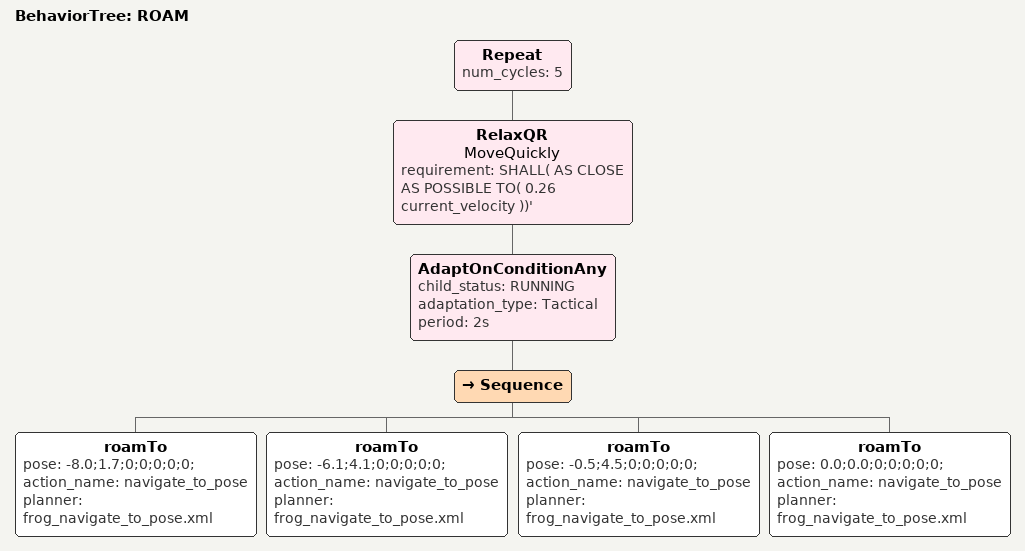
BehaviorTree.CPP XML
<root BTCPP_format="4" main_tree_to_execute="ROAM">
  	<BehaviorTree ID="ROAM">
		<Repeat num_cycles="5">
		<RelaxQR name="MoveQuickly" requirement="SHALL( AS CLOSE AS POSSIBLE TO( 0.26 current_velocity ))'">
				<AdaptOnConditionAny child_status="RUNNING" adaptation_type="Tactical" period="2s">
					<Sequence>
						<roamTo pose="-8.0;1.7;0;0;0;0;0;" action_name="navigate_to_pose" planner="frog_navigate_to_pose.xml"/>
						<roamTo pose="-6.1;4.1;0;0;0;0;0;" action_name="navigate_to_pose" planner="frog_navigate_to_pose.xml"/>
						<roamTo pose="-0.5;4.5;0;0;0;0;0;" action_name="navigate_to_pose" planner="frog_navigate_to_pose.xml"/>
						<roamTo pose="0.0;0.0;0;0;0;0;0;" action_name="navigate_to_pose" planner="frog_navigate_to_pose.xml"/>
					</Sequence>
				</AdaptOnConditionAny>
		</RelaxQR>
		</Repeat>

  </BehaviorTree>
</root>
